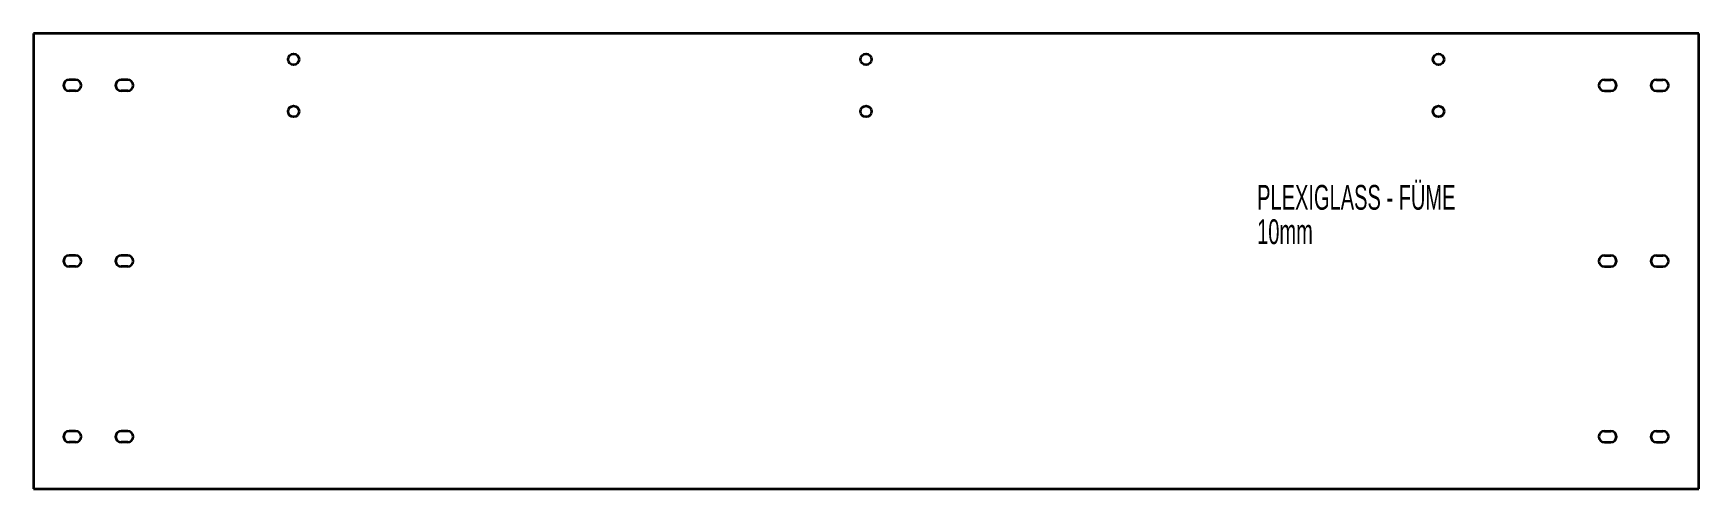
# Model space of a CAD drawing. Header units: millimetres. Extents: x -1427 to -147, y -69 to 281.
import ezdxf

# ---------------------------------------------------------------- set-up
doc = ezdxf.new("R2010")
doc.units = ezdxf.units.MM
doc.styles.add('SLDTEXTSTYLE0', font='TXT', dxfattribs={"width": 0.605})

msp = doc.modelspace()

# ---------------------------------------------------------------- linework, layer by layer
at = {"color": 7, "linetype": 'Continuous', "lineweight": 35}
for p, q in [((-1426.7, 281.3), (-1426.7, -68.7)), ((-146.7, 281.3), (-1426.7, 281.3)), ((-146.7, -68.7), (-146.7, 281.3)), ((-1394.2, 245.6), (-1399.2, 245.6)), ((-1354.2, 245.6), (-1359.2, 245.6)), ((-219.2, 245.6), (-214.2, 245.6)), ((-179.2, 245.6), (-174.2, 245.6)), ((-1394.2, 237.1), (-1399.2, 237.1)), ((-1354.2, 237.1), (-1359.2, 237.1)), ((-219.2, 237.1), (-214.2, 237.1)), ((-179.2, 237.1), (-174.2, 237.1)), ((-1394.2, 110.6), (-1399.2, 110.6)), ((-1354.2, 110.6), (-1359.2, 110.6)), ((-219.2, 110.6), (-214.2, 110.6)), ((-179.2, 110.6), (-174.2, 110.6)), ((-1394.2, 102.1), (-1399.2, 102.1)), ((-1354.2, 102.1), (-1359.2, 102.1)), ((-219.2, 102.1), (-214.2, 102.1)), ((-179.2, 102.1), (-174.2, 102.1)), ((-1394.2, -24.4), (-1399.2, -24.4)), ((-1354.2, -24.4), (-1359.2, -24.4)), ((-219.2, -24.4), (-214.2, -24.4)), ((-179.2, -24.4), (-174.2, -24.4)), ((-1394.2, -32.9), (-1399.2, -32.9)), ((-1354.2, -32.9), (-1359.2, -32.9)), ((-219.2, -32.9), (-214.2, -32.9)), ((-179.2, -32.9), (-174.2, -32.9)), ((-1426.7, -68.7), (-146.7, -68.7))]:
    msp.add_line(p, q, dxfattribs=at)
for centre in [(-1226.7, 261.3), (-786.7, 261.3), (-346.7, 261.3), (-1226.7, 221.3), (-786.7, 221.3), (-346.7, 221.3)]:
    msp.add_circle(centre, 4.25, dxfattribs=at)
for centre, start, end in [((-1399.2, 241.3), 90, 270), ((-1394.2, 241.3), 270, 90), ((-1359.2, 241.3), 90, 270), ((-1354.2, 241.3), 270, 90), ((-219.2, 241.3), 90, 270), ((-214.2, 241.3), 270, 90), ((-179.2, 241.3), 90, 270), ((-174.2, 241.3), 270, 90), ((-1399.2, 106.3), 90, 270), ((-1394.2, 106.3), 270, 90), ((-1359.2, 106.3), 90, 270), ((-1354.2, 106.3), 270, 90), ((-219.2, 106.3), 90, 270), ((-214.2, 106.3), 270, 90), ((-179.2, 106.3), 90, 270), ((-174.2, 106.3), 270, 90), ((-1399.2, -28.7), 90, 270), ((-1394.2, -28.7), 270, 90), ((-1359.2, -28.7), 90, 270), ((-1354.2, -28.7), 270, 90), ((-219.2, -28.7), 90, 270), ((-214.2, -28.7), 270, 90), ((-179.2, -28.7), 90, 270), ((-174.2, -28.7), 270, 90)]:
    msp.add_arc(centre, 4.25, start, end, dxfattribs=at)

# ---------------------------------------------------------------- texts
at = {"color": 7, "linetype": 'Continuous', "lineweight": 0, "char_height": 19.05, "attachment_point": 1, "style": 'SLDTEXTSTYLE0'}
for s, insert in [('PLEXIGLASS - FÜME', (-486.1, 164.8)), ('10mm', (-486.1, 138.4))]:
    msp.add_mtext(s, dxfattribs=dict(at, insert=insert))

doc.saveas('drawing.dxf')
